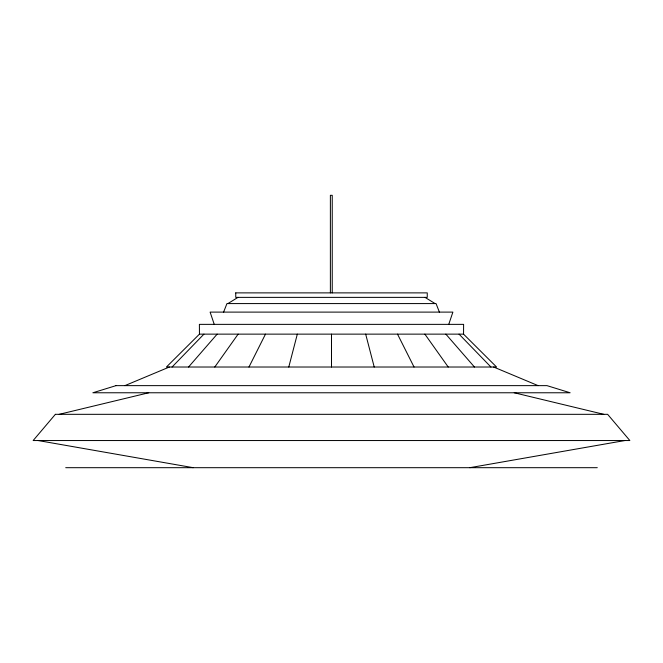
<?xml version="1.0" encoding="UTF-8"?>
<svg xmlns="http://www.w3.org/2000/svg" width="663" height="663" viewBox="0 0 663 663"><rect width="100%" height="100%" fill="white"/><g stroke="black" fill="none" stroke-linecap="round" stroke-linejoin="round"><path stroke-width="0.99" d="M463.545 334.135L463.611 324.364L199.389 324.364L199.455 334.135L166.43 367.02L496.57 367.02L463.545 334.135L199.455 334.135M288.778 367.02L297.322 334.135M448.76 324.364L452.887 312.107L210.113 312.107L214.24 324.364M223.605 312.107L226.945 303.579L436.055 303.579L439.395 312.107M248.965 367.02L265.482 334.135M214.779 367.02L238.133 334.135M188.549 367.02L217.149 334.135M172.057 367.02L203.955 334.135M227.915 303.579L237.984 297.372M124.893 385.634L169.363 367.02M59.231 414.325L148.744 392.769M469.802 467.688L624.853 440.539M65.72 467.688L597.28 467.688M38.147 440.539L193.198 467.688M514.256 392.769L603.769 414.325M493.637 367.02L538.107 385.634M425.016 297.372L435.085 303.579M459.045 334.135L490.943 367.02M445.851 334.135L474.451 367.02M424.867 334.135L448.221 367.02M397.518 334.135L414.035 367.02M365.678 334.135L374.222 367.02M332.238 292.88L332.238 195.312L330.381 195.312L330.381 292.88M331.5 334.135L331.5 367.02M235.746 292.88L235.746 297.372L427.254 297.372L427.254 292.88L235.746 292.88M55.377 414.325L33.15 440.539L629.85 440.539L607.623 414.325L55.377 414.325M116.033 385.634L92.87 392.769L570.13 392.769L546.967 385.634L116.033 385.634"/></g></svg>
